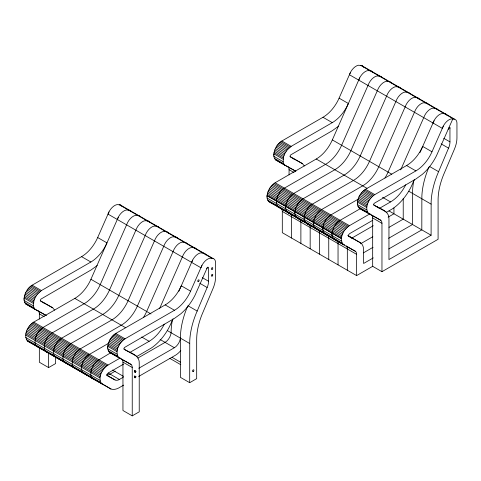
<?xml version="1.0" encoding="UTF-8"?>
<svg xmlns="http://www.w3.org/2000/svg" width="481" height="481" viewBox="0 0 481 481"><rect width="100%" height="100%" fill="white"/><g stroke="black" fill="none" stroke-linecap="round" stroke-linejoin="round"><path stroke-width="0.72" d="M213.077 258.519L209.956 258.237A10.558 6.097 -60 0 0 202.291 264.742L200.908 267.749L108.009 214.111L109.391 211.105A10.558 6.097 -60 0 1 117.057 204.605L120.178 204.888L213.077 258.519A8.357 4.828 -60 0 1 215.542 262.512L215.542 277.303A21.819 12.596 -60 0 1 213.065 288.414L203.054 312.055A51.701 29.852 -60 0 0 196.681 339.55L196.681 378.655L189.688 382.696L180.399 377.332L180.453 335.684A61.598 35.564 -60 0 1 186.808 308.261L187.62 306.337M189.688 382.696L189.742 341.047A61.598 35.564 -60 0 1 196.098 313.624L207.401 286.898A11.923 6.884 -60 0 0 208.538 281.818L208.55 267.346L207.714 267.208A0.637 0.367 -60 0 0 207.371 267.436L206.788 268.735M373.587 204.774C379.232 208.604 389.448 210.48 388.955 219.041L388.955 259.572L431.096 235.239L431.15 201.671A61.598 35.564 -60 0 1 437.506 174.248L448.809 147.523A11.923 6.884 -60 0 0 449.945 142.442L449.957 127.97C449.939 127.044 450.703 128.776 449.122 127.832A0.637 0.367 -60 0 0 448.779 128.06L448.196 129.359M24.05 299.392C24.194 293.735 27.375 288.197 32.149 285.179L81.578 256.644A27.579 15.927 -60 0 0 97.685 237.53L109.001 211.856M107.66 347.661C107.798 342.009 110.985 336.472 115.759 333.453L165.187 304.912A27.579 15.927 -60 0 0 181.289 285.798L190.578 291.161L201.9 265.494M267.015 196.97C267.153 191.318 270.34 185.78 275.114 182.756L316.227 159.019A27.579 15.927 -60 0 0 332.335 139.905L359.698 77.844M273.773 155.213C273.911 149.561 277.098 144.023 281.872 141.005L322.985 117.268A27.579 15.927 -60 0 0 339.093 98.154L350.408 72.481M276.304 202.333C276.443 196.681 279.629 191.143 284.403 188.119L325.517 164.388A27.579 15.927 -60 0 0 341.624 145.268L367.995 85.462A10.558 6.097 -60 0 1 377.05 75.956L380.164 76.238A8.357 4.828 -60 0 1 381.95 77.573M285.594 207.696C285.738 202.044 288.919 196.507 293.693 193.488L334.806 169.751A27.579 15.927 -60 0 0 350.914 150.631L377.284 90.825A10.558 6.097 -60 0 1 386.339 81.319L389.454 81.602A8.357 4.828 -60 0 1 391.245 82.936M294.883 213.059C295.027 207.407 298.208 201.87 302.982 198.851L344.095 175.114A27.579 15.927 -60 0 0 360.203 155.994L386.574 96.188A10.558 6.097 -60 0 1 395.629 86.682L398.743 86.965A8.357 4.828 -60 0 1 400.535 88.306M304.172 218.422C304.317 212.77 307.503 207.233 312.271 204.215L353.385 180.477A27.579 15.927 -60 0 0 369.492 161.357L395.863 101.551A10.558 6.097 -60 0 1 404.918 92.045L408.032 92.328A8.357 4.828 -60 0 1 409.824 93.669M313.462 223.785C313.606 218.133 316.793 212.596 321.561 209.578L362.674 185.84A27.579 15.927 -60 0 0 378.781 166.721L405.152 106.92A10.558 6.097 -60 0 1 414.207 97.409L417.322 97.691A8.357 4.828 -60 0 1 418.885 98.701M322.751 229.148C322.895 223.497 326.082 217.959 330.85 214.941L358.477 198.99M332.04 234.512C332.185 228.86 335.371 223.322 340.139 220.304L360.702 208.435M357.383 203.487C357.521 197.835 360.708 192.292 365.482 189.273L406.595 165.536A27.579 15.927 -60 0 0 422.697 146.422L431.986 151.786L443.308 126.118M135.87 371.524C134.722 369.035 134.007 374.897 135.87 371.524L134.632 370.809M135.87 376.857C134.722 374.368 134.007 380.237 135.87 376.857L134.632 376.142M102.122 383.778L101.635 383.604L110.925 388.967L27.333 340.945C23.04 334.59 27.928 325.865 33.706 322.132L74.82 298.394A27.579 15.927 -60 0 0 90.927 279.281L118.29 217.22M46.152 315.47L35.071 309.355L33.989 307.876L33.417 305.85L33.91 300.787L34.957 298.028L37.344 294.192L41.438 290.542L90.867 262.007A27.579 15.927 -60 0 0 106.974 242.893L97.685 237.53M101.653 383.85C97.36 377.501 102.249 368.771 108.027 365.043L120.232 357.996M123.864 348.953C129.509 352.777 139.724 354.653 139.231 363.215L139.231 411.826L132.239 415.861L132.239 367.49A7.047 4.064 -60 0 0 131.066 364.46L118.675 357.623C114.382 351.268 119.27 342.544 125.048 338.816L174.477 310.275A27.579 15.927 -60 0 0 190.578 291.161M295.875 171.29L284.788 165.175L283.712 163.696L283.141 161.676L283.634 156.614L284.68 153.854L287.067 150.018L291.161 146.368L332.275 122.631A27.579 15.927 -60 0 0 348.382 103.517L339.093 98.154M372.877 266.203L356.625 275.589L356.625 254.341A7.047 4.064 -60 0 0 355.447 251.31L343.061 244.474C338.768 238.125 343.656 229.395 349.434 225.667L369.991 213.798M380.79 220.28L371.5 214.917A7.047 4.064 -60 0 1 372.673 217.947L372.673 266.324L381.962 271.687L381.962 223.31A7.047 4.064 -60 0 0 380.79 220.28L368.398 213.45C364.105 207.095 368.993 198.364 374.771 194.637L415.885 170.899A27.579 15.927 -60 0 0 431.986 151.786M343.061 244.474L268.741 201.569C267.189 199.988 266.919 197.691 267.081 195.581L341.402 238.486M276.359 201.004L276.954 205.453L278.03 206.932L290.422 213.768A7.047 4.064 -60 0 1 291.594 216.799L291.594 238.047M285.66 206.307C285.504 208.423 285.768 210.714 287.319 212.295L299.711 219.132A7.047 4.064 -60 0 1 300.884 222.162L300.884 243.41M294.949 211.67C293.5 219.546 303.818 220.49 308.351 224.134L307.143 223.418M304.239 217.033C302.796 224.91 313.107 225.854 317.64 229.497M313.534 222.396C313.372 224.513 313.636 226.804 315.193 228.385L327.579 235.221A7.047 4.064 -60 0 1 328.751 238.251L328.751 259.5M322.811 227.82L323.4 232.269L324.483 233.748L336.868 240.584A7.047 4.064 -60 0 1 338.041 243.614L338.041 264.863M332.112 233.123C330.681 240.416 339.796 241.696 344.204 244.865M117.298 219.474L118.681 216.468A10.558 6.097 -60 0 1 126.353 209.969L129.467 210.251A8.357 4.828 -60 0 1 131.024 211.261M191.618 262.385L193.001 259.373A10.558 6.097 -60 0 1 200.667 252.874L203.788 253.156A8.357 4.828 -60 0 1 205.345 254.172M358.706 80.099L360.089 77.092A10.558 6.097 -60 0 1 367.761 70.593L370.875 70.875A8.357 4.828 -60 0 1 371.891 71.356M433.026 123.01L434.409 120.003A10.558 6.097 -60 0 1 442.075 113.498L445.196 113.781A8.357 4.828 -60 0 1 446.981 115.121M429.028 166.961L428.21 168.885A61.598 35.564 -60 0 0 421.861 196.308L421.807 229.876L388.744 248.966M159.59 308.58L182.329 257.022A10.558 6.097 -60 0 1 191.378 247.511L194.492 247.793A8.357 4.828 -60 0 1 196.056 248.803M178.884 291.258L192.61 260.131M173.052 318.801L169.745 326.136A37.482 21.639 -60 0 1 151.281 348.052L136.46 356.704M207.341 267.472L195.082 295.112A37.482 21.639 -60 0 1 180.85 313.78L174.621 318.272L124.375 347.565L123.99 348.472L124.224 349.386L136.345 356.072M400.697 169.889L423.737 117.647A10.558 6.097 -60 0 1 432.786 108.135L435.9 108.417A8.357 4.828 -60 0 1 437.692 109.758M419.991 152.567L434.018 120.755M414.46 179.425L411.153 186.76A37.482 21.639 -60 0 1 392.688 208.676L386.201 212.518M452.837 118.831L436.489 155.736A37.482 21.639 -60 0 1 422.258 174.405L416.029 178.896L374.098 203.385L373.713 204.299L373.947 205.213L386.063 211.899M97.24 265.512L91.011 270.003L40.891 299.128L40.38 300.204L40.614 301.118L52.736 307.804L54.551 310.101M338.648 126.136L332.419 130.628L290.608 154.954L290.103 156.024L290.338 156.944L302.459 163.624L304.275 165.921M39.34 347.342L39.34 362.229L48.629 367.592L55.628 363.552L55.628 356.824M108.718 343.187L88.372 355.014L85.347 357.96L82.96 361.802L81.403 367.213L81.992 371.645L83.075 373.124L92.292 378.21M110.943 352.633L96.615 361.231L93.753 364.532L91.204 369.925L90.717 374.988L91.288 377.008L92.364 378.487L100.968 383.237M129.864 352.429L149.14 341.306A27.579 15.927 -60 0 0 164.298 324.194M378.986 208.604L390.548 201.93A27.579 15.927 -60 0 0 405.705 184.818M123.641 364.105L108.255 372.985L107.245 373.965L107.203 375.613L115.043 379.942A8.76 5.057 -60 0 0 119.378 379.479L123.256 377.242M372.739 220.286L349.663 233.61L348.557 234.77L348.611 236.237L360.726 242.923L361.646 243.813A16.955 9.788 -60 0 1 363.546 248.731L363.618 263.474L373.316 257.876M115.26 371.128L110.089 374.116A8.76 5.057 -60 0 1 106.686 374.909M137.903 358.056L165.079 342.37A8.598 4.966 -60 0 0 171.11 332.762L171.158 330.321A61.598 35.564 -60 0 1 172.324 320.34M351.912 238.053L373.25 225.733M388.119 217.147L393.939 213.786L393.939 207.858M138.787 368.278L174.369 347.733A8.598 4.966 -60 0 0 180.399 338.125M360.558 243.789L372.841 236.694M389.003 227.363L403.228 219.15L403.228 198.394M123.695 385.113L118.524 388.077A18.723 10.81 -60 0 1 111.418 389.141L110.293 388.672M138.636 376.485L174.369 355.856A17.364 10.023 -60 0 0 180.82 350.541M363.377 252.886L373.076 247.282M388.594 238.323L412.518 224.513L412.566 190.945A61.598 35.564 -60 0 1 413.864 180.279M381.962 271.687L438.089 239.279L438.089 200.174A51.701 29.852 -60 0 1 444.462 172.679L454.473 149.038A21.819 12.596 -60 0 0 456.95 137.927L456.95 123.136A8.357 4.828 -60 0 0 454.485 119.144L361.586 65.512L358.465 65.23A10.558 6.097 -60 0 0 350.799 71.729L349.416 74.735L442.316 128.373L443.698 125.367A10.558 6.097 -60 0 1 451.364 118.861L454.485 119.144M36.604 346.055L37.097 346.23M45.725 351.352L46.386 351.593M55.014 356.716L55.676 356.956M55.183 356.788L64.472 362.151L63.841 361.856M65.043 362.482L73.761 367.514L73.13 367.219M92.346 378.24L92.833 378.409M82.425 372.583L83.003 372.847L73.785 367.761L72.703 366.281L72.138 364.261L72.625 359.199L73.671 356.439L76.058 352.597L80.153 348.953L121.266 325.216A27.579 15.927 -60 0 0 137.374 306.096L163.75 246.29A10.558 6.097 -60 0 1 172.799 236.784L175.914 237.067A8.357 4.828 -60 0 1 177.705 238.408M91.715 377.946L92.172 378.168M101.004 383.309L101.467 383.531M289.977 156.505L302.459 163.624M283.117 159.265L273.839 153.824C273.677 155.94 273.948 158.231 275.499 159.812L295.322 170.941M366.726 207.539L357.449 202.098C356.06 208.784 363.943 210.425 368.236 213.119M369.54 213.841L370.845 214.562M348.25 235.804L352.357 238.45M268.741 201.569L281.132 208.405A7.047 4.064 -60 0 1 282.305 211.436L282.305 232.684L356.625 275.589M40.254 300.679L52.736 307.804M33.399 303.445L24.116 298.004C23.96 300.114 24.224 302.411 25.776 303.992L46.218 315.47M117.003 351.713L107.726 346.272C107.564 348.388 107.834 350.679 109.385 352.26L131.066 364.46M27.333 340.945L45.274 351.064L36.622 346.308L35.546 344.829L34.975 342.809L35.468 337.746L36.514 334.98L38.901 331.144L42.995 327.495L84.109 303.758A27.579 15.927 -60 0 0 100.216 284.644L126.587 224.837A10.558 6.097 -60 0 1 135.642 215.332L138.756 215.614A8.357 4.828 -60 0 1 140.314 216.624M45.893 351.425L54.563 356.427M54.521 356.421L45.911 351.671L44.835 350.192L44.264 348.172L44.757 343.109L45.803 340.35L48.19 336.508L52.285 332.864L93.398 309.127A27.579 15.927 -60 0 0 109.506 290.007L135.876 230.201A10.558 6.097 -60 0 1 144.931 220.695L148.046 220.977A8.357 4.828 -60 0 1 149.603 221.988M63.811 361.784L55.207 357.034L54.125 355.555L53.553 353.535L54.046 348.472L55.093 345.713L57.479 341.871L61.574 338.227L102.687 314.49A27.579 15.927 -60 0 0 118.795 295.37L145.166 235.564A10.558 6.097 -60 0 1 154.221 226.058L157.335 226.341A8.357 4.828 -60 0 1 159.127 227.675M73.761 367.514L64.496 362.397L63.414 360.918L62.843 358.898L63.336 353.836L64.382 351.076L66.769 347.234L70.863 343.59L111.977 319.853A27.579 15.927 -60 0 0 128.084 300.733L154.455 240.927A10.558 6.097 -60 0 1 163.51 231.421L166.624 231.704A8.357 4.828 -60 0 1 167.929 232.431M360.558 65.29L453.457 118.921M443.759 138.294L449.957 141.871M441.125 143.855L448.557 148.148M429.299 166.318L438.588 171.681M322.985 117.268L332.275 122.631M406.595 165.536L415.885 170.899M332.335 139.905L391.787 174.23M408.802 191.24L431.096 204.112M316.227 159.019L367.015 188.342M382.497 197.282L390.548 201.93M281.872 141.005L291.161 146.368M365.482 189.273L374.771 194.637M280.802 141.703L290.091 147.066M364.412 189.977L373.701 195.34M279.75 142.556L289.039 147.92M363.359 190.825L372.649 196.188M278.733 143.542L288.023 148.906M362.343 191.817L371.633 197.18M277.777 144.655L287.067 150.018M361.387 192.923L370.677 198.286M276.888 145.857L286.177 151.22M360.497 194.132L369.787 199.495M388.985 210.925L431.096 235.239M276.088 147.144L285.377 152.507M359.698 195.418L368.987 200.781M275.391 148.491L284.68 153.854M359 196.759L368.29 202.122M274.807 149.868L284.097 155.231M358.411 198.136L367.7 203.499M274.344 151.25L283.634 156.614M357.954 199.519L367.243 204.882M274.014 152.621L283.303 157.984M357.623 200.89L366.913 206.253M273.851 156.313L283.141 161.676M357.461 204.581L366.75 209.944M274.423 158.333L283.712 163.696M358.032 206.608L367.322 211.971M275.499 159.812L284.788 165.175M359.109 208.087L368.398 213.45M287.891 166.648A7.047 4.064 -60 0 1 289.063 169.679L294.017 172.541M372.673 217.947L381.962 223.31M275.114 182.756L349.434 225.667M274.044 183.459L348.364 226.365M272.992 184.313L347.312 227.218M271.975 185.299L346.296 228.204M271.019 186.406L345.334 229.317M270.13 187.614L344.45 230.519M269.33 188.901L343.65 231.806M347.721 235.419L360.726 242.923M268.632 190.242L342.953 233.153M268.043 191.618L342.364 234.53M267.586 193.007L341.901 235.912M267.256 194.372L341.576 237.283M267.069 195.659L341.39 238.564M267.093 198.07L341.414 240.975M267.664 200.09L341.985 242.995M282.99 209.475L284.229 210.191M285.467 210.906L300.95 219.847M302.188 220.563L303.427 221.278M304.665 221.994L305.904 222.703M315.813 228.427L309 224.495A7.047 4.064 -60 0 1 310.173 227.525L310.173 248.773M317.051 229.142L320.148 230.928M321.386 231.644L322.625 232.359M323.863 233.075L325.102 233.79M326.34 234.506L327.579 235.221M328.818 235.937L341.823 243.446M343.061 244.162L344.3 244.877M355.447 251.31L346.158 245.947A7.047 4.064 -60 0 1 347.33 248.978L347.33 270.226M282.305 211.436L356.625 254.341M119.15 204.665L212.049 258.297M202.351 277.669L208.55 281.247M199.717 283.231L207.149 287.524M187.891 305.694L197.18 311.057M81.578 256.644L90.867 262.007M165.187 304.912L174.477 310.275M90.927 279.281L150.998 313.967M167.394 330.615L189.688 343.488M160.125 339.508L174.369 347.733M74.82 298.394L125.607 327.717M141.709 337.013L149.14 341.306M172.09 357.341L180.513 362.205M169.775 358.357L180.796 364.718M32.149 285.179L41.438 290.542M115.759 333.453L125.048 338.816M31.079 285.882L40.368 291.245M114.688 334.151L123.978 339.514M30.026 286.73L39.316 292.093M113.636 335.004L122.926 340.368M29.01 287.722L38.306 293.085M112.62 335.991L121.909 341.354M28.054 288.828L37.344 294.192M111.664 337.097L120.953 342.46M27.164 290.037L36.454 295.4M110.774 338.305L120.064 343.668M26.365 291.324L35.654 296.687M109.975 339.592L119.264 344.955M25.667 292.664L34.957 298.028M109.277 340.939L118.566 346.302M25.084 294.041L34.373 299.404M108.688 342.31L117.983 347.673M24.621 295.424L33.91 300.787M108.231 343.699L117.52 349.062M24.29 296.795L33.58 302.158M107.9 345.063L117.19 350.427M24.128 300.487L33.417 305.85M107.738 348.761L117.027 354.124M24.699 302.513L33.989 307.876M108.309 350.781L117.598 356.144M25.776 303.992L35.071 309.355M109.385 352.26L118.675 357.623M38.167 310.822A7.047 4.064 -60 0 1 39.34 313.852L44.294 316.714M121.777 359.097A7.047 4.064 -60 0 1 122.95 362.127L132.239 367.49M134.656 370.58L135.895 371.296M134.56 371.049L135.798 371.765M134.446 371.29L135.684 372.005M134.301 371.506L135.54 372.222M134.656 375.914L135.895 376.629M134.56 376.389L135.798 377.104M134.446 376.623L135.684 377.338M134.301 376.845L135.54 377.561M33.706 322.132L108.027 365.043M32.636 322.835L106.956 365.74M112.476 370.033L123.461 376.376M31.584 323.683L105.904 366.594M30.568 324.675L104.888 367.58M29.612 325.781L103.926 368.693M28.722 326.99L103.042 369.895M108.231 373.046L119.378 379.479M27.922 328.276L102.243 371.182M106.373 374.94L115.043 379.942M27.225 329.617L101.545 372.528M26.635 330.994L100.956 373.905M26.178 332.383L100.493 375.288M25.848 333.748L100.168 376.659M25.661 335.035L99.982 377.94M25.685 337.446L100.006 380.351M26.257 339.466L100.577 382.371M74.333 367.845L101.016 383.243M132.239 415.861L122.95 410.497L122.95 362.127M376.773 206.535L377.693 207.419M293.169 158.261L294.083 159.151M43.446 302.441L44.36 303.325M319.462 254.136L319.462 232.888A7.047 4.064 -60 0 0 318.29 229.858M289.063 169.679L289.063 174.886M48.629 352.705L48.629 367.592M39.34 313.852L39.34 319.065M120.178 204.888A8.357 4.828 -60 0 1 121.964 206.223M205.573 254.497A8.357 4.828 -60 0 1 205.772 254.858M168.188 232.714A8.357 4.828 -60 0 1 168.416 233.044M74.952 367.851A18.723 10.81 -60 0 1 74.254 367.682M84.241 373.214A18.723 10.81 -60 0 1 83.544 373.046M186.995 243.771A8.357 4.828 -60 0 0 185.203 242.43L182.089 242.147A10.558 6.097 -60 0 0 173.04 251.659L146.663 311.46A27.579 15.927 -60 0 1 143.542 317.364M427.916 103.782A8.357 4.828 -60 0 1 428.174 104.064M428.403 104.395A8.357 4.828 -60 0 1 428.601 104.756M427.627 103.535A8.357 4.828 -60 0 0 426.611 103.054L423.496 102.772A10.558 6.097 -60 0 0 414.448 112.283L388.071 172.09A27.579 15.927 -60 0 1 384.95 177.988M372.174 71.597A8.357 4.828 -60 0 1 372.661 72.21M419.113 99.032A8.357 4.828 -60 0 1 419.312 99.393M361.586 65.512A8.357 4.828 -60 0 1 363.143 66.522M363.371 66.847A8.357 4.828 -60 0 1 363.57 67.214M198.611 281.445A1.016 0.589 -60 0 0 198.936 279.87A1.016 0.589 -60 0 0 197.733 280.94A1.016 0.589 -60 0 0 198.611 281.445M212.247 269.234A1.016 0.589 -60 0 0 212.566 267.652A1.016 0.589 -60 0 0 211.363 268.723A1.016 0.589 -60 0 0 212.247 269.234M193.374 371.392A1.016 0.589 -60 0 0 193.693 369.817A1.016 0.589 -60 0 0 192.49 370.881A1.016 0.589 -60 0 0 193.374 371.392M212.247 275.962A1.016 0.589 -60 0 0 212.566 274.386A1.016 0.589 -60 0 0 211.363 275.451A1.016 0.589 -60 0 0 212.247 275.962"/></g></svg>
